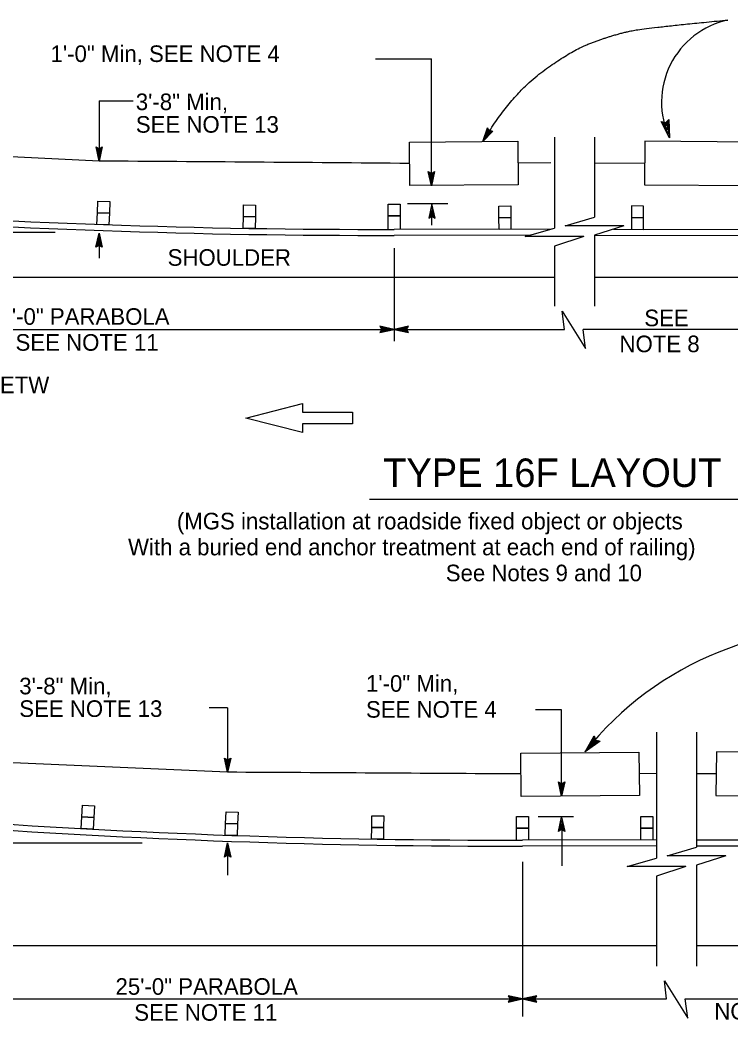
# Model space of a CAD drawing. Extents: x -893 to 867, y -474 to 712.
# Drawn here: x -233.4 to 66.4, y -74.2 to 347.8 of the extents above; entities that cross this region are included whole.
import ezdxf

# ---------------------------------------------------------------- set-up
doc = ezdxf.new("R2010")
doc.units = 0
for name, color, linetype in [('56 Stage 3 Anno', 7, 'Continuous'), ('57 Undefined', 7, 'Continuous'), ('60 Nongeo Data', 7, 'Continuous')]:
    doc.layers.add(name, color=color, linetype=linetype)

msp = doc.modelspace()

# ---------------------------------------------------------------- linework, layer by layer
at = {"layer": '56 Stage 3 Anno'}
for p, q in [((-83.49, 331.45), (-59.91, 331.45)), ((-59.91, 277.93), (-59.91, 331.45)), ((-200.04, 313.76), (-200.04, 288.34)), ((-200.04, 313.76), (-185.68, 313.76)), ((40.5, 298.12), (37.01, 305.05)), ((37.01, 305.05), (37.01, 305.05)), ((37.01, 305.05), (38.88, 304.48)), ((40.06, 299.82), (37.52, 304.87)), ((39.64, 301.5), (38, 304.76)), ((39.21, 303.19), (38.51, 304.59)), ((38.88, 304.48), (40.27, 305.88)), ((39.17, 304.78), (39.21, 303.19)), ((39.54, 305.1), (39.64, 301.5)), ((39.91, 305.5), (40.07, 299.81)), ((40.27, 305.88), (40.27, 305.88)), ((40.27, 305.88), (40.5, 298.12)), ((40.5, 298.12), (40.5, 298.12)), ((-200.04, 288.34), (-201.37, 294.34)), ((-201.37, 294.34), (-201.37, 294.34)), ((-201.37, 294.34), (-200.04, 293.54)), ((-200.04, 289.73), (-201.01, 294.1)), ((-200.04, 291.1), (-200.66, 293.93)), ((-200.04, 292.48), (-200.31, 293.69)), ((-200.04, 293.54), (-198.7, 294.34)), ((-198.7, 294.34), (-200.04, 288.34)), ((-199.06, 294.12), (-200.04, 289.72)), ((-199.42, 293.89), (-200.04, 291.1)), ((-199.76, 293.71), (-200.04, 292.48)), ((-198.7, 294.34), (-198.7, 294.34)), ((-200.04, 288.34), (-200.04, 288.34)), ((-61.24, 283.93), (-61.24, 283.93)), ((-59.91, 277.93), (-61.24, 283.93)), ((-61.24, 283.93), (-59.91, 283.13)), ((-60.88, 283.71), (-59.91, 279.32)), ((-59.91, 280.69), (-60.53, 283.5)), ((-60.17, 283.29), (-59.9, 282.07)), ((-59.91, 283.13), (-58.57, 283.93)), ((-58.57, 283.93), (-59.91, 277.93)), ((-59.91, 279.3), (-58.92, 283.71)), ((-59.28, 283.5), (-59.91, 280.69)), ((-59.9, 282.07), (-59.63, 283.29)), ((-58.57, 283.93), (-58.57, 283.93)), ((-59.91, 277.93), (-59.91, 277.93)), ((-69.98, 270.51), (-53.02, 270.51)), ((-59.67, 270.33), (-61, 264.33)), ((-59.67, 270.33), (-59.67, 270.33)), ((-58.33, 264.33), (-59.67, 270.33)), ((-60.65, 264.55), (-59.68, 268.94)), ((-59.67, 267.57), (-60.29, 264.76)), ((-59.94, 264.97), (-59.67, 266.19)), ((-59.69, 261.34), (-59.69, 266.2)), ((-59.67, 268.96), (-58.69, 264.54)), ((-59.04, 264.76), (-59.67, 267.57)), ((-59.67, 266.19), (-59.4, 264.97)), ((-61, 264.33), (-59.67, 265.13)), ((-61, 264.33), (-61, 264.33)), ((-59.67, 265.13), (-58.33, 264.33)), ((-58.33, 264.33), (-58.33, 264.33)), ((-201.38, 252), (-200.04, 258)), ((-200.04, 258), (-200.04, 258)), ((-200.04, 258), (-198.71, 252)), ((-200.04, 258), (-200.04, 247.38)), ((-201.02, 252.21), (-200.04, 256.62)), ((-200.66, 252.45), (-200.04, 255.23)), ((-200.32, 252.62), (-200.04, 253.85)), ((-200.04, 256.61), (-199.07, 252.23)), ((-200.04, 255.23), (-199.42, 252.41)), ((-200.04, 253.85), (-199.78, 252.64)), ((-200.04, 252.8), (-201.38, 252)), ((-201.38, 252), (-201.38, 252)), ((-198.71, 252), (-200.04, 252.8)), ((-198.71, 252), (-198.71, 252)), ((-75.63, 251.66), (-75.63, 212.35)), ((-75.63, 250.43), (-75.63, 212.35)), ((-322.16, 217.35), (-75.63, 217.35)), ((-75.63, 217.35), (-81.63, 218.68)), ((-81.63, 218.68), (-81.63, 218.68)), ((-81.63, 218.68), (-80.83, 217.35)), ((-80.83, 217.35), (-81.63, 216.01)), ((-81.63, 216.01), (-75.63, 217.35)), ((-81.63, 216.01), (-81.63, 216.01)), ((-81.41, 216.36), (-77.01, 217.35)), ((-77.02, 217.35), (-81.39, 218.32)), ((-78.39, 217.34), (-81.22, 217.97)), ((-81.18, 216.72), (-78.39, 217.34)), ((-81, 217.07), (-79.77, 217.34)), ((-79.77, 217.34), (-80.98, 217.61)), ((-69.63, 218.69), (-75.63, 217.35)), ((-75.63, 217.35), (-75.63, 217.35)), ((-75.63, 217.35), (-3.77, 217.35)), ((-75.63, 217.35), (-75.63, 217.35)), ((-75.63, 217.35), (-69.63, 216.02)), ((-69.85, 218.33), (-74.25, 217.35)), ((-74.24, 217.34), (-69.86, 216.37)), ((-70.08, 217.97), (-72.87, 217.35)), ((-72.87, 217.35), (-70.04, 216.72)), ((-70.26, 217.62), (-71.48, 217.35)), ((-71.48, 217.35), (-70.28, 217.08)), ((-70.43, 217.35), (-69.63, 218.69)), ((-69.63, 216.02), (-70.43, 217.35)), ((-69.63, 218.69), (-69.63, 218.69)), ((-69.63, 216.02), (-69.63, 216.02)), ((73.72, 217.35), (4.1, 217.35)), ((-145.85, 57.8), (-153.65, 57.8)), ((-145.85, 57.8), (-145.85, 30.64)), ((-4.99, 56.91), (-16.06, 56.91)), ((-4.99, 20.61), (-4.99, 56.91)), ((4.87, 39.33), (8.79, 46.02)), ((11.25, 43.73), (4.87, 39.33)), ((10.74, 43.84), (6.05, 40.61)), ((6.06, 40.62), (8.92, 45.5)), ((7.24, 41.89), (9.08, 45.04)), ((10.21, 43.93), (7.24, 41.89)), ((8.43, 43.16), (9.22, 44.51)), ((9.73, 44.07), (8.43, 43.16)), ((8.79, 46.02), (8.79, 46.02)), ((8.79, 46.02), (9.33, 44.14)), ((9.33, 44.14), (11.25, 43.73)), ((11.25, 43.73), (11.25, 43.73)), ((4.87, 39.33), (4.87, 39.33)), ((-145.85, 30.64), (-147.18, 36.64)), ((-147.18, 36.64), (-147.18, 36.64)), ((-147.18, 36.64), (-145.85, 35.84)), ((-145.85, 32.03), (-146.82, 36.41)), ((-145.85, 33.41), (-146.47, 36.23)), ((-145.85, 34.79), (-146.11, 36)), ((-145.85, 35.84), (-144.51, 36.64)), ((-144.51, 36.64), (-145.85, 30.64)), ((-144.87, 36.43), (-145.85, 32.02)), ((-145.23, 36.19), (-145.85, 33.41)), ((-145.57, 36.02), (-145.85, 34.79)), ((-144.51, 36.64), (-144.51, 36.64)), ((-145.85, 30.64), (-145.85, 30.64)), ((-4.99, 20.61), (-6.32, 26.61)), ((-6.32, 26.61), (-6.32, 26.61)), ((-6.32, 26.61), (-4.99, 25.81)), ((-4.99, 22), (-5.96, 26.37)), ((-4.99, 23.37), (-5.61, 26.2)), ((-4.99, 24.75), (-5.26, 25.96)), ((-4.99, 25.81), (-3.65, 26.61)), ((-3.65, 26.61), (-4.99, 20.61)), ((-4.01, 26.39), (-4.99, 21.99)), ((-4.37, 26.16), (-4.99, 23.37)), ((-4.71, 25.98), (-4.99, 24.75)), ((-3.65, 26.61), (-3.65, 26.61)), ((-4.99, 20.61), (-4.99, 20.61)), ((-14.95, 12.02), (-0.01, 12.02)), ((-6.34, 5.68), (-5, 11.68)), ((-5.99, 5.9), (-5, 10.3)), ((-5.63, 6.13), (-5.01, 8.92)), ((-5.01, 8.92), (-4.38, 6.09)), ((-5, 11.68), (-5, 11.68)), ((-5, 11.68), (-3.67, 5.68)), ((-5, 10.29), (-4.03, 5.92)), ((-5, 6.48), (-6.34, 5.68)), ((-6.34, 5.68), (-6.34, 5.68)), ((-5.28, 6.31), (-5.01, 7.54)), ((-5.01, 7.54), (-4.74, 6.33)), ((-3.67, 5.68), (-5, 6.48)), ((-4.95, 7.74), (-4.95, -8.79)), ((-3.67, 5.68), (-3.67, 5.68)), ((-147.19, -5.09), (-145.85, 0.91)), ((-145.85, 0.91), (-145.85, -12.67)), ((-145.85, 0.91), (-145.85, 0.91)), ((-145.85, 0.91), (-144.52, -5.09)), ((-146.83, -4.87), (-145.85, -0.47)), ((-146.47, -4.64), (-145.85, -1.85)), ((-146.13, -4.46), (-145.85, -3.23)), ((-145.85, -0.48), (-144.88, -4.85)), ((-145.85, -1.85), (-145.23, -4.67)), ((-145.85, -3.23), (-145.59, -4.44)), ((-145.85, -4.29), (-147.19, -5.09)), ((-147.19, -5.09), (-147.19, -5.09)), ((-144.52, -5.09), (-145.85, -4.29)), ((-144.52, -5.09), (-144.52, -5.09)), ((-21.51, -7.08), (-21.51, -72.36)), ((-21.51, -7.08), (-21.51, -72.36)), ((-268.04, -64.9), (-21.51, -64.9)), ((-21.51, -64.9), (-27.51, -63.57)), ((-27.51, -63.57), (-27.51, -63.57)), ((-27.51, -63.57), (-26.71, -64.9)), ((-26.71, -64.9), (-27.51, -66.24)), ((-27.51, -66.24), (-21.51, -64.9)), ((-27.51, -66.24), (-27.51, -66.24)), ((-27.29, -65.89), (-22.89, -64.9)), ((-22.9, -64.9), (-27.28, -63.93)), ((-24.27, -64.9), (-27.1, -64.28)), ((-27.06, -65.53), (-24.27, -64.9)), ((-26.88, -65.18), (-25.65, -64.91)), ((-25.65, -64.91), (-26.86, -64.64)), ((-15.51, -63.56), (-21.51, -64.9)), ((-21.51, -64.9), (-21.51, -64.9)), ((-21.51, -64.9), (-21.51, -64.9)), ((-21.51, -64.9), (-15.51, -66.23)), ((-21.51, -64.9), (39.3, -64.9)), ((-15.73, -63.92), (-20.13, -64.9)), ((-20.12, -64.91), (-15.74, -65.87)), ((-15.96, -64.28), (-18.75, -64.9)), ((-18.75, -64.9), (-15.92, -65.53)), ((-16.14, -64.63), (-17.37, -64.9)), ((-17.37, -64.9), (-16.16, -65.17)), ((-16.31, -64.9), (-15.51, -63.56)), ((-15.51, -66.23), (-16.31, -64.9)), ((-15.51, -63.56), (-15.51, -63.56)), ((-15.51, -66.23), (-15.51, -66.23)), ((47.17, -64.9), (112.44, -64.9))]:
    msp.add_line(p, q, dxfattribs=at)
msp.add_lwpolyline([(-34.02, 301), (-38.22, 296.64), (-36.26, 302.37), (-36.07, 302.01), (-37.51, 297.81), (-34.42, 301), (-34.83, 301.01), (-36.8, 298.96), (-35.88, 301.65), (-35.69, 301.28), (-36.09, 300.12), (-35.24, 301.01), (-35.55, 301.01), (-36.26, 302.37), (-35.55, 301.01)], close=True, dxfattribs=at)
for points in [[(-3.77, 217.35), (-4.73, 225.01), (5.11, 209.26), (4.1, 217.35)], [(39.3, -64.9), (38.34, -57.24), (48.18, -72.99), (47.17, -64.9)]]:
    msp.add_lwpolyline(points, dxfattribs=at)
for centre, radius, start, end in [((72.58, 313.17), 35.44, 102.1209, 205.1341), ((113.14, -47.26), 138.65, 82.6069, 141.3474)]:
    msp.add_arc(centre, radius, start, end, dxfattribs=at)
msp.add_open_spline([(-38.22, 296.64), (-26.41, 316.02), (-1.15, 335.06), (17.88, 341.95), (31, 344.58), (65.14, 347.83)], degree=2, dxfattribs=at)
at = {"layer": '57 Undefined'}
for p, q in [((-85.96, 145.74), (102.1, 145.74)), ((-61.39, 145.74), (77.48, 145.74))]:
    msp.add_line(p, q, dxfattribs=at)
at = {"layer": '60 Nongeo Data'}
for p, q in [((-200.04, 288.34), (-395.47, 297.55)), ((-8.04, 298.47), (-8.04, 260.1)), ((8.85, 298.48), (8.85, 264.64)), ((-9.53, 287.58), (-23.45, 287.54)), ((8.85, 287.6), (30.06, 287.54)), ((-3.49, 261.07), (8.85, 264.64)), ((-311, 258.35), (-218.57, 258.35)), ((-9.46, 259.69), (-75.63, 259.51)), ((-20.38, 256.52), (-8.04, 260.1)), ((21.24, 261.07), (-3.49, 261.07)), ((21.24, 261.07), (8.85, 257.05)), ((16.91, 259.66), (72.21, 259.51)), ((-18.26, 257.14), (-75.63, 256.98)), ((4.34, 256.53), (-20.38, 256.52)), ((4.34, 256.53), (-8.04, 252.51)), ((8.85, 257.05), (8.85, 227.24)), ((9.2, 257.16), (72.14, 256.99)), ((-8.04, 252.51), (-8.04, 227.24)), ((-393, 239.35), (-8.04, 239.35)), ((8.85, 239.35), (392.41, 239.35)), ((-138.18, 180), (-114.27, 186.14)), ((-114.27, 186.14), (-114.27, 182.5)), ((-114.27, 182.5), (-93.18, 182.5)), ((-93.18, 182.5), (-93.18, 180)), ((-114.28, 173.86), (-138.18, 180)), ((-93.18, 177.5), (-114.28, 177.5)), ((-114.28, 177.5), (-114.28, 173.86)), ((-93.18, 180), (-93.18, 177.5)), ((35.03, 47.5), (35.03, -5.53)), ((51.92, 47.5), (51.92, -0.99)), ((-145.85, 30.64), (-464.75, 44.59)), ((35.03, 30.06), (27.76, 30.04)), ((51.92, 30.09), (60.19, 30.07)), ((-256.18, 0.84), (-181.85, 0.84)), ((35.03, 2.17), (-21.53, 2.01)), ((51.92, 2.21), (108.85, 2.05)), ((35.03, -0.36), (-21.53, -0.51)), ((39.58, -4.56), (51.92, -0.99)), ((51.92, -0.32), (108.85, -0.47)), ((22.69, -9.1), (35.03, -5.53)), ((64.31, -4.56), (39.58, -4.56)), ((64.31, -4.56), (51.92, -8.58)), ((47.41, -9.1), (22.69, -9.1)), ((47.41, -9.1), (35.03, -13.12)), ((51.92, -8.58), (51.92, -51.04)), ((35.03, -13.12), (35.03, -51.04)), ((-452.68, -42.43), (35.03, -42.43)), ((51.92, -42.43), (207.72, -42.43))]:
    msp.add_line(p, q, dxfattribs=at)
for points in [[(-23.52, 296.69), (-23.37, 278.39), (-69.02, 278.01), (-69.18, 296.31)], [(30.14, 296.69), (29.98, 278.39), (75.64, 278.01), (75.79, 296.31)], [(-195.57, 271.33), (-195.74, 266.41), (-200.79, 266.59), (-200.62, 271.51)], [(-73.15, 270.21), (-73.13, 265.28), (-78.18, 265.26), (-78.2, 270.18)], [(-195.74, 266.41), (-195.92, 261.49), (-200.97, 261.67), (-200.79, 266.59)], [(-134.07, 269.78), (-134.15, 264.86), (-139.2, 264.94), (-139.12, 269.87)], [(-26.43, 269.43), (-26.39, 264.51), (-31.44, 264.47), (-31.48, 269.39)], [(24.53, 269.43), (24.49, 264.51), (29.54, 264.47), (29.58, 269.39)], [(-134.15, 264.86), (-134.23, 259.94), (-139.28, 260.02), (-139.2, 264.94)], [(-26.39, 264.51), (-26.35, 259.59), (-31.4, 259.55), (-31.44, 264.47)], [(24.49, 264.51), (24.44, 259.59), (29.5, 259.55), (29.54, 264.47)], [(-202.03, 16.46), (-202.3, 11.55), (-207.34, 11.82), (-207.08, 16.74)], [(-141.47, 13.8), (-141.65, 8.88), (-146.7, 9.06), (-146.52, 13.98)], [(-202.3, 11.55), (-202.56, 6.63), (-207.61, 6.9), (-207.34, 11.82)], [(-141.65, 8.88), (-141.82, 3.96), (-146.87, 4.14), (-146.7, 9.06)], [(-79.97, 12.25), (-80.05, 7.33), (-85.1, 7.41), (-85.02, 12.33)], [(-19.03, 11.96), (-19.01, 7.04), (-24.06, 7.02), (-24.08, 11.94)], [(33.43, 11.96), (33.45, 7.04), (28.4, 7.02), (28.38, 11.94)], [(-80.05, 7.33), (-80.13, 2.4), (-85.19, 2.49), (-85.1, 7.41)]]:
    msp.add_lwpolyline(points, close=True, dxfattribs=at)
for points in [[(-78.16, 259.57), (-78.18, 265.26), (-73.13, 265.28), (-73.1, 259.52)], [(-22.17, 38.77), (27.63, 39.19), (27.78, 20.88), (-22.02, 20.47)], [(-22.02, 20.47), (-22.17, 38.77)], [(112.94, 38.78), (60.27, 39.22), (60.11, 20.92), (112.79, 20.48)], [(-24.04, 2.08), (-24.06, 7.02), (-19.01, 7.04), (-18.99, 2.02)], [(28.42, 2.08), (28.4, 7.02), (33.45, 7.04), (33.47, 2.02)]]:
    msp.add_lwpolyline(points, dxfattribs=at)
for centre, radius, start, end in [((-752.75, -82615.5), 82905.68, 89.5275306, 89.618025), ((-83.22, 3512.98), 3253.44, 265.81544, 270.13375), ((-83.22, 3512.98), 3255.97, 265.81544, 270.13375), ((-586.78, -86061.69), 86093.47, 89.6241964, 89.7065583), ((-29.13, 3255.45), 3253.44, 265.81544, 270.13375), ((-29.13, 3255.45), 3255.97, 265.81544, 270.13375)]:
    msp.add_arc(centre, radius, start, end, dxfattribs=at)

# ---------------------------------------------------------------- texts
at = {"layer": '57 Undefined'}
for s, height, p in [('1\'-0" Min, SEE NOTE 4', 7, (-220.53, 330.13)), ('3\'-8" Min,', 7, (-184.58, 309.84)), ('SEE NOTE 13', 7, (-184.58, 300.31)), ('SHOULDER', 7, (-171.17, 244.2)), ('25\'-0" PARABOLA', 7, (-247.26, 219.31)), ('SEE', 7, (29.88, 218.71)), ('SEE NOTE 11', 7, (-235.31, 208.38)), ('NOTE 8', 7, (19.41, 207.77)), ('ETW', 7, (-241.87, 190.49)), ('TYPE 16F LAYOUT', 12, (-80.25, 150.95)), ('(MGS installation at roadside fixed object or objects', 7, (-167.25, 133.06)), ('With a buried end anchor treatment at each end of railing)', 7, (-187.85, 122.12)), ('See Notes 9 and 10', 7, (-53.86, 111.18)), ('1\'-0" Min,', 7, (-87.5, 64.6)), ('3\'-8" Min,', 7, (-233.73, 63.51)), ('SEE NOTE 13', 7, (-233.73, 53.98)), ('SEE NOTE 4', 7, (-87.5, 53.66)), ('25\'-0" PARABOLA', 7, (-193.14, -63.18)), ('SEE NOTE 11 ', 7, (-185.24, -74.12)), ('NOTE 8', 7, (59.4, -73.62))]:
    msp.add_text(s, height=height, dxfattribs=at).set_placement(p)

doc.saveas('drawing.dxf')
